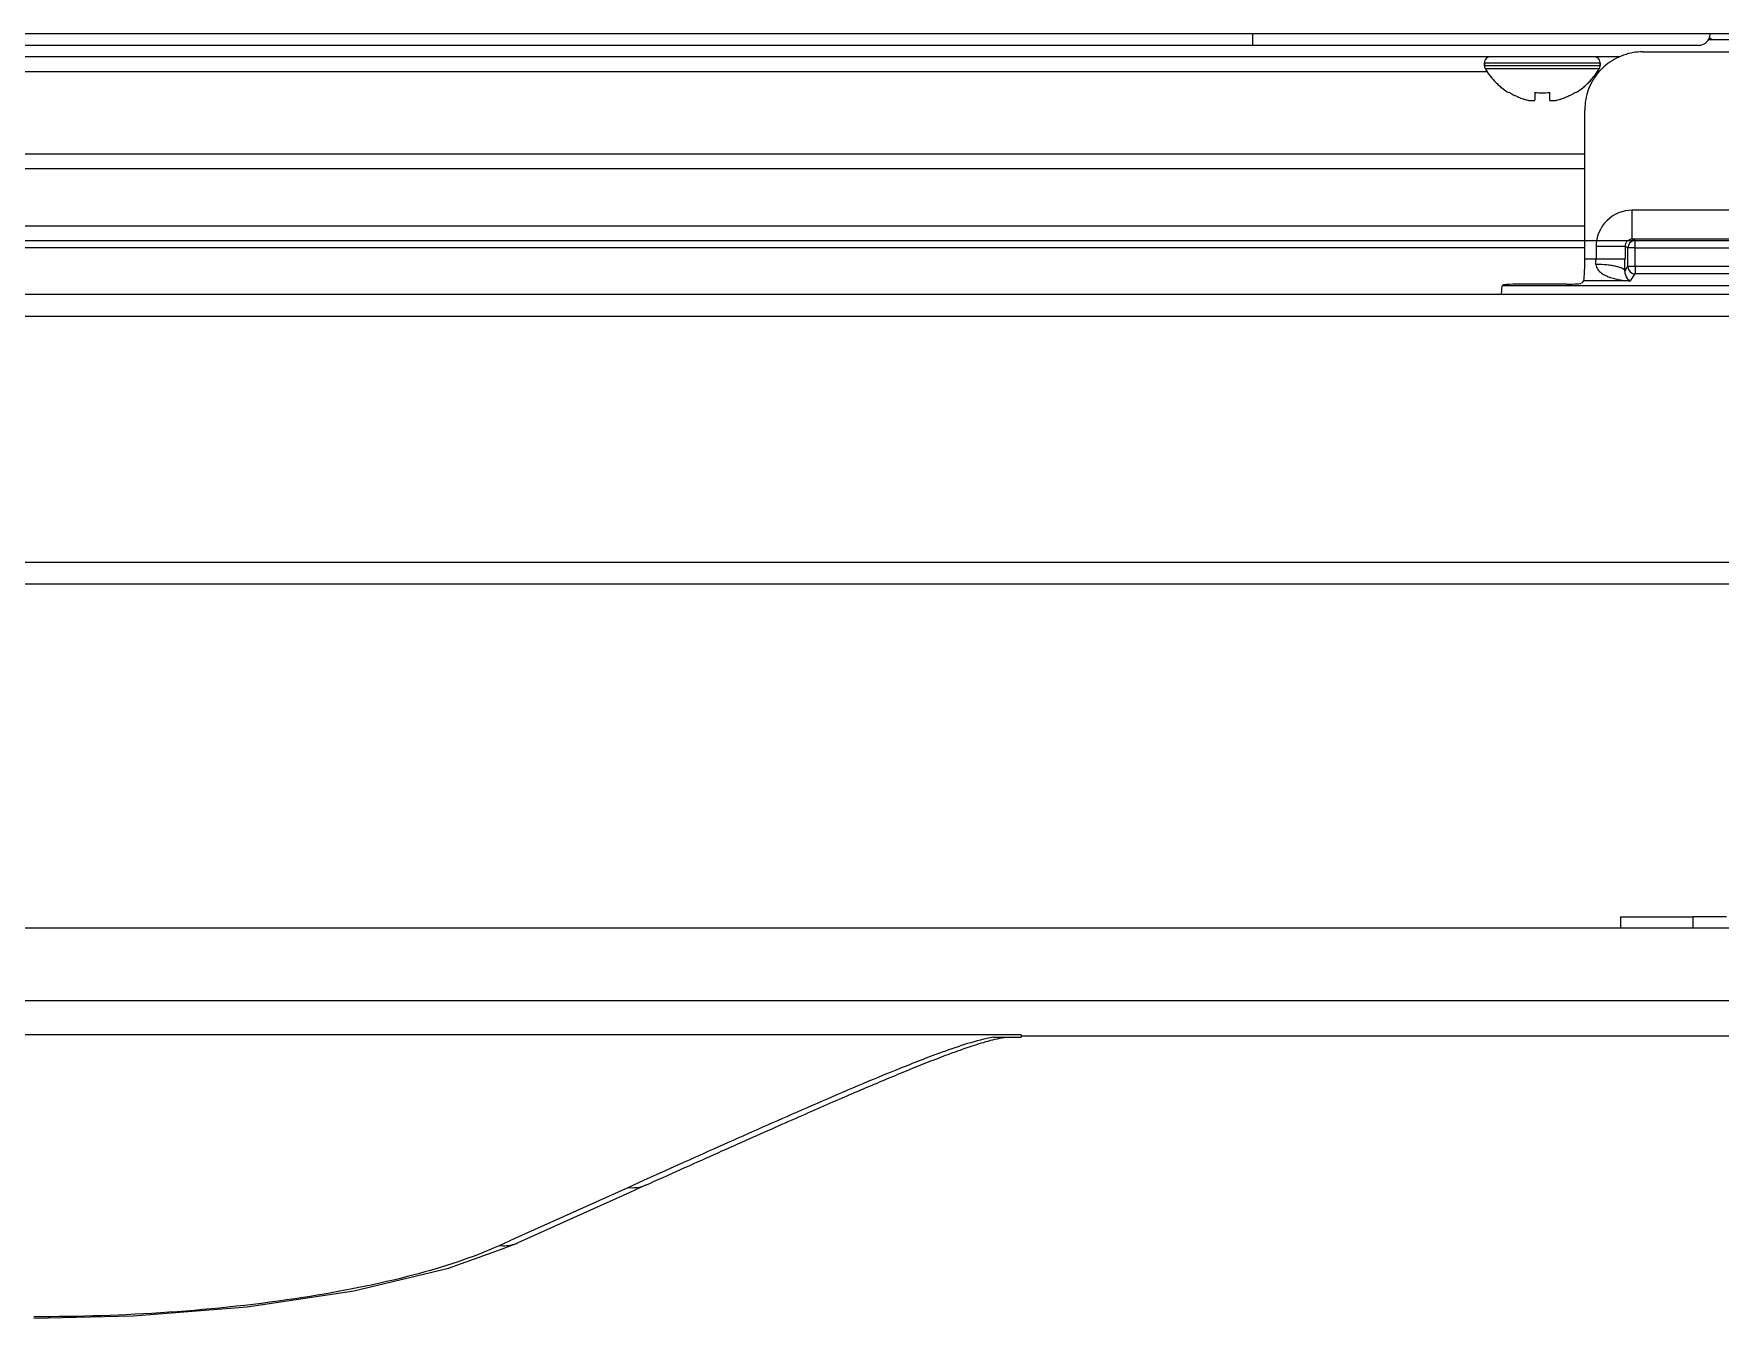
# Model space of a CAD drawing. Header units: millimetres. Extents: x -1584 to 3730, y -1918 to 2655.
# Drawn here: x 731.3 to 847.9, y -1879.3 to -1790.6 of the extents above; entities that cross this region are included whole.
import ezdxf

# ---------------------------------------------------------------- set-up
doc = ezdxf.new("R2010")
doc.units = ezdxf.units.MM
doc.header["$LTSCALE"] = 65.395
doc.layers.get('0').update_dxf_attribs({"linetype": 'CONTINUOUS'})
doc.layers.add('ASSI', color=7, linetype='CONTINUOUS')
doc.layers.add('GEOM', color=7, linetype='CONTINUOUS')

msp = doc.modelspace()

# ---------------------------------------------------------------- linework, layer by layer
at = {"linetype": 'Continuous'}
for p, q in [((847.05, -1790.96), (847.44, -1790.96)), ((847.44, -1790.96), (855.73, -1790.96)), ((833.26, -1794.64), (833.26, -1794.6)), ((835.06, -1795.15), (835.06, -1794.6)), ((836.06, -1794.6), (836.06, -1795.15)), ((837.86, -1794.6), (837.86, -1794.64)), ((117.87, -1808.56), (876.06, -1808.56)), ((117.87, -1808.56), (876.06, -1808.56)), ((117.96, -1810.06), (875.96, -1810.06)), ((117.96, -1827.06), (875.96, -1827.06)), ((117.96, -1828.56), (875.96, -1828.56)), ((875.46, -1852.36), (118.46, -1852.36)), ((875.46, -1857.36), (118.46, -1857.36))]:
    msp.add_line(p, q, dxfattribs=at)
for centre, radius, start, end in [((835.76, -1790.54), 4.8, 210.3012, 223.1766), ((835.36, -1790.54), 4.8, 316.8234, 329.6988), ((835.76, -1790.54), 4.8, 223.1766, 227.1654), ((835.76, -1790.54), 4.8, 227.1654, 238.3799), ((835.36, -1790.54), 4.8, 301.6201, 312.8346), ((835.36, -1790.54), 4.8, 312.8346, 316.8234), ((835.76, -1790.54), 4.8, 238.3799, 238.6273), ((835.75, -1790.55), 4.75, 238.4659, 241.0313), ((835.74, -1790.55), 4.75, 241.0316, 241.9926), ((835.74, -1790.56), 4.75, 241.9926, 243.3187), ((835.74, -1790.56), 4.74, 243.3188, 244.4598), ((835.74, -1790.56), 4.74, 244.4598, 245.4278), ((835.74, -1790.57), 4.73, 245.4278, 246.6825), ((835.73, -1790.57), 4.73, 246.6826, 247.4526), ((835.73, -1790.58), 4.72, 247.4524, 248.9975), ((835.73, -1790.59), 4.72, 248.9977, 249.4819), ((835.73, -1790.6), 4.7, 249.4813, 251.5344), ((835.72, -1790.62), 4.68, 251.535, 252.6227), ((835.71, -1790.63), 4.67, 252.6228, 253.6051), ((835.71, -1790.66), 4.64, 253.6036, 255.6824), ((834.81, -1793.16), 2.01, 262.7259, 264.7415), ((834.81, -1793.19), 1.98, 264.7442, 265.3991), ((834.81, -1793.2), 1.97, 265.3984, 266.7833), ((834.81, -1793.21), 1.96, 266.7841, 267.6235), ((834.81, -1793.21), 1.96, 267.6234, 268.8455), ((834.81, -1793.22), 1.95, 268.8459, 269.8005), ((834.81, -1793.22), 1.95, 269.8006, 270.9258), ((834.81, -1793.22), 1.95, 270.9261, 271.9964), ((834.81, -1793.21), 1.96, 271.9964, 273.0228), ((834.81, -1793.2), 1.97, 273.0233, 274.286), ((834.81, -1793.19), 1.98, 274.2856, 275.1372), ((834.8, -1793.17), 2.01, 275.1401, 277.2744), ((835.56, -1790.84), 3.8, 262.4351, 277.5649), ((836.31, -1793.17), 2.01, 262.7256, 264.8598), ((836.31, -1793.19), 1.98, 264.8627, 265.7144), ((836.31, -1793.2), 1.97, 265.714, 266.9766), ((836.31, -1793.21), 1.96, 266.9771, 268.0037), ((836.31, -1793.22), 1.95, 268.0037, 269.0738), ((836.31, -1793.22), 1.95, 269.0741, 270.1995), ((836.31, -1793.22), 1.95, 270.1995, 271.1541), ((836.31, -1793.22), 1.95, 271.1545, 272.3767), ((836.31, -1793.21), 1.96, 272.3765, 273.2159), ((836.31, -1793.2), 1.97, 273.2167, 274.6016), ((836.31, -1793.19), 1.98, 274.6009, 275.2558), ((836.3, -1793.16), 2.01, 275.2585, 277.2741), ((835.41, -1790.66), 4.64, 284.3176, 286.3964), ((835.4, -1790.63), 4.67, 286.3949, 287.3772), ((835.4, -1790.62), 4.68, 287.3773, 288.465), ((835.39, -1790.6), 4.7, 288.4656, 290.5187), ((835.39, -1790.59), 4.72, 290.5181, 291.0023), ((835.39, -1790.58), 4.72, 291.0025, 292.5476), ((835.38, -1790.57), 4.73, 292.5474, 293.3174), ((835.38, -1790.57), 4.73, 293.3175, 294.5722), ((835.38, -1790.56), 4.74, 294.5722, 295.5402), ((835.38, -1790.56), 4.74, 295.5402, 296.6812), ((835.38, -1790.56), 4.75, 296.6813, 298.0074), ((835.37, -1790.55), 4.75, 298.0074, 298.9684), ((835.37, -1790.55), 4.75, 298.9687, 301.5341), ((835.36, -1790.54), 4.8, 301.3727, 301.6201)]:
    msp.add_arc(centre, radius, start, end, dxfattribs=at)
msp.add_open_spline([(847.11, -1790.83), (847.16, -1790.87), (847.26, -1790.93), (847.38, -1790.96), (847.44, -1790.96)], degree=3, knots=[0, 0, 0, 0, 0.514966, 1, 1, 1, 1], dxfattribs=at)
at = {"layer": 'ASSI', "linetype": 'Continuous'}
for p, q in [((831.56, -1792.56), (831.56, -1792.76)), ((831.56, -1792.76), (831.56, -1792.56)), ((831.56, -1792.56), (839.56, -1792.56)), ((831.56, -1792.76), (839.56, -1792.76)), ((831.61, -1792.96), (839.5, -1792.96)), ((839.56, -1792.56), (839.56, -1792.76)), ((839.56, -1792.76), (839.56, -1792.56))]:
    msp.add_line(p, q, dxfattribs=at)
for centre, radius, start, end in [((831.96, -1792.56), 0.4, 152.9219, 180), ((831.96, -1792.76), 0.4, 180, 193.4759), ((831.96, -1792.76), 0.4, 180, 193.4584), ((831.96, -1792.76), 0.4, 193.4759, 196.8253), ((831.96, -1792.76), 0.4, 193.4584, 196.8427), ((831.96, -1792.76), 0.4, 196.8253, 210.3012), ((831.96, -1792.76), 0.4, 196.8427, 210.3012), ((831.96, -1792.56), 0.4, 145.0718, 152.9219), ((835.76, -1790.54), 4.8, 210.3012, 223.1927), ((831.96, -1792.56), 0.4, 124.9282, 145.0718), ((831.96, -1792.56), 0.4, 117.0781, 124.9282), ((831.96, -1792.56), 0.4, 90, 117.0781), ((835.36, -1790.54), 4.8, 316.8073, 329.6988), ((839.16, -1792.56), 0.4, 62.9219, 90), ((839.16, -1792.56), 0.4, 55.0718, 62.9219), ((839.16, -1792.56), 0.4, 34.9282, 55.0718), ((839.16, -1792.56), 0.4, 27.0781, 34.9282), ((839.16, -1792.76), 0.4, 329.6988, 343.1747), ((839.16, -1792.76), 0.4, 329.6988, 343.1573), ((839.16, -1792.56), 0.4, 0, 27.0781), ((839.16, -1792.76), 0.4, 343.1747, 346.5241), ((839.16, -1792.76), 0.4, 343.1573, 346.5416), ((839.16, -1792.76), 0.4, 346.5241, 360), ((839.16, -1792.76), 0.4, 346.5416, 360), ((835.76, -1790.54), 4.8, 223.1927, 227.1511), ((835.76, -1790.54), 4.8, 227.1511, 238.4029), ((835.36, -1790.54), 4.8, 301.5971, 312.8489), ((835.36, -1790.54), 4.8, 312.8489, 316.8073), ((835.76, -1790.54), 4.8, 238.4029, 238.6273), ((835.36, -1790.54), 4.8, 301.3727, 301.5971)]:
    msp.add_arc(centre, radius, start, end, dxfattribs=at)
at = {"layer": 'GEOM', "linetype": 'Continuous'}
for p, q in [((924.06, -1790.56), (105.26, -1790.56)), ((815.56, -1791.36), (815.56, -1790.56)), ((815.56, -1791.36), (815.56, -1790.56)), ((815.56, -1791.36), (815.56, -1790.56)), ((815.56, -1791.36), (175.56, -1791.36)), ((815.56, -1791.36), (175.56, -1791.36)), ((815.56, -1791.36), (175.56, -1791.36)), ((817.98, -1791.36), (815.56, -1791.36)), ((817.98, -1791.36), (815.56, -1791.36)), ((817.98, -1791.36), (815.56, -1791.36)), ((846.26, -1791.36), (817.98, -1791.36)), ((846.26, -1791.36), (817.98, -1791.36)), ((846.26, -1791.36), (817.98, -1791.36)), ((842.5, -1791.81), (863.06, -1791.81)), ((846.36, -1791.36), (846.26, -1791.36)), ((846.36, -1791.36), (846.26, -1791.36)), ((846.36, -1791.36), (846.26, -1791.36)), ((840.9, -1792.16), (134.36, -1792.16)), ((669.5, -1793.16), (831.61, -1793.16)), ((831.61, -1793.16), (831.76, -1793.16)), ((839.35, -1793.16), (839.51, -1793.16)), ((838.5, -1806.14), (838.5, -1795.81)), ((172.46, -1798.86), (838.5, -1798.86)), ((172.46, -1798.86), (838.5, -1798.86)), ((172.46, -1799.86), (838.5, -1799.86)), ((866.64, -1802.75), (841.78, -1802.75)), ((841.78, -1804.75), (841.78, -1802.75)), ((838.5, -1803.86), (172.46, -1803.86)), ((838.5, -1804.86), (172.46, -1804.86)), ((838.5, -1804.86), (172.46, -1804.86)), ((867.46, -1804.86), (838.5, -1804.86)), ((867.46, -1804.86), (838.5, -1804.86)), ((841.98, -1804.85), (841.78, -1804.75)), ((866.64, -1804.75), (841.78, -1804.75)), ((841.98, -1805.35), (841.98, -1804.86)), ((838.5, -1805.36), (172.46, -1805.36)), ((841.28, -1805.25), (839.28, -1805.25)), ((839.28, -1805.25), (839.28, -1806.14)), ((841.48, -1805.35), (841.28, -1805.25)), ((841.28, -1805.25), (841.28, -1806.14)), ((841.98, -1805.35), (841.48, -1805.35)), ((841.48, -1806.65), (841.48, -1805.35)), ((841.98, -1805.35), (866.44, -1805.35)), ((841.98, -1806.65), (841.98, -1805.35)), ((839.28, -1806.14), (838.5, -1806.14)), ((841.28, -1806.14), (839.28, -1806.14)), ((841.27, -1806.96), (841.48, -1806.65)), ((841.98, -1806.65), (841.48, -1806.65)), ((841.66, -1807.63), (841.98, -1807.15)), ((841.98, -1806.65), (841.98, -1807.15)), ((866.44, -1806.65), (841.98, -1806.65)), ((866.44, -1807.15), (841.98, -1807.15)), ((832.84, -1807.92), (832.78, -1807.98)), ((875.63, -1807.98), (832.78, -1807.98)), ((837.26, -1807.85), (834.34, -1807.85)), ((838.42, -1807.63), (838.26, -1807.8)), ((841.66, -1807.63), (838.42, -1807.63)), ((840.96, -1851.56), (840.96, -1852.36)), ((840.96, -1851.56), (842.42, -1851.56)), ((842.42, -1851.56), (844.05, -1851.56)), ((844.05, -1851.56), (845.96, -1851.56)), ((848.28, -1851.56), (845.96, -1851.56)), ((845.96, -1851.56), (845.96, -1852.36)), ((798.8, -1859.72), (192.31, -1859.72)), ((797.65, -1859.88), (798.5, -1859.88)), ((798.5, -1859.88), (798.8, -1859.88)), ((799.56, -1859.72), (798.8, -1859.72)), ((798.8, -1859.88), (799.56, -1859.88)), ((799.56, -1859.72), (799.56, -1859.84)), ((880.03, -1859.82), (799.56, -1859.82)), ((799.56, -1859.84), (799.56, -1859.88)), ((773.47, -1869.79), (772.38, -1870.28)), ((774.59, -1869.28), (773.47, -1869.79)), ((772.38, -1870.28), (764.58, -1873.8)), ((772.53, -1870.61), (764.73, -1874.12)), ((773.61, -1870.11), (772.53, -1870.61)), ((773.61, -1870.11), (773.61, -1870.11)), ((764.58, -1873.8), (763.5, -1874.29)), ((763.59, -1874.54), (764.74, -1874.12)), ((764.74, -1874.12), (764.73, -1874.12))]:
    msp.add_line(p, q, dxfattribs=at)
for points in [[(773.61, -1870.11), (773.91, -1869.98), (774.21, -1869.84), (774.52, -1869.7), (774.83, -1869.57), (775.13, -1869.43), (775.43, -1869.3), (775.73, -1869.16), (776.03, -1869.03), (776.32, -1868.89), (776.62, -1868.76), (776.91, -1868.63), (777.2, -1868.5), (777.49, -1868.37), (777.77, -1868.24), (778.05, -1868.12), (778.34, -1867.99), (778.62, -1867.87), (778.89, -1867.74), (779.17, -1867.62), (779.44, -1867.5), (779.71, -1867.38), (779.98, -1867.26), (780.25, -1867.14), (780.51, -1867.02), (780.77, -1866.9), (781.03, -1866.79), (781.29, -1866.67), (781.55, -1866.56), (781.8, -1866.45), (782.05, -1866.34), (782.3, -1866.23), (782.55, -1866.12), (782.79, -1866.01), (783.03, -1865.9), (783.27, -1865.8), (783.51, -1865.69), (783.74, -1865.59), (783.97, -1865.49), (784.2, -1865.39), (784.43, -1865.29), (784.65, -1865.19), (784.87, -1865.09), (785.09, -1865), (785.3, -1864.9), (785.52, -1864.81), (785.73, -1864.72), (785.93, -1864.63), (786.14, -1864.54), (786.34, -1864.45), (786.54, -1864.36), (786.74, -1864.28), (786.94, -1864.19), (787.14, -1864.1), (787.33, -1864.02), (787.53, -1863.94), (787.72, -1863.85), (787.91, -1863.77), (788.1, -1863.69), (788.29, -1863.61), (788.48, -1863.53), (788.67, -1863.45), (788.85, -1863.37), (789.04, -1863.29), (789.23, -1863.21), (789.41, -1863.13), (789.6, -1863.05), (789.78, -1862.97), (789.96, -1862.9), (790.14, -1862.82), (790.33, -1862.74), (790.51, -1862.67), (790.69, -1862.59), (790.87, -1862.52), (791.05, -1862.44), (791.23, -1862.37), (791.4, -1862.3), (791.58, -1862.22), (791.76, -1862.15), (791.93, -1862.08), (792.11, -1862.01), (792.28, -1861.94), (792.46, -1861.87), (792.63, -1861.8), (792.81, -1861.73), (792.98, -1861.66), (793.15, -1861.59), (793.32, -1861.52), (793.49, -1861.46), (793.67, -1861.39), (793.84, -1861.33), (794.01, -1861.26), (794.18, -1861.2), (794.34, -1861.13), (794.51, -1861.07), (794.68, -1861.01), (794.85, -1860.95), (795.02, -1860.89), (795.18, -1860.83), (795.35, -1860.77), (795.51, -1860.71), (795.68, -1860.65)], [(795.68, -1860.65), (795.84, -1860.6), (796, -1860.54), (796.17, -1860.49), (796.33, -1860.43), (796.49, -1860.38), (796.65, -1860.33), (796.81, -1860.28), (796.97, -1860.24), (797.13, -1860.19), (797.29, -1860.15), (797.45, -1860.1), (797.6, -1860.06)], [(797.6, -1860.06), (797.76, -1860.03), (797.92, -1859.99), (798.07, -1859.96), (798.23, -1859.92), (798.38, -1859.9), (798.5, -1859.88)], [(731.34, -1879.3), (738.22, -1879.13), (746.09, -1878.5), (753.45, -1877.41), (760, -1875.85), (763.59, -1874.54)]]:
    msp.add_lwpolyline(points, dxfattribs=at)
for centre, radius, start, end in [((846.36, -1790.56), 0.8, 281.2343, 348.7389), ((846.36, -1790.56), 0.8, 281.2345, 348.7391), ((846.36, -1790.56), 0.8, 281.2343, 348.7389), ((846.36, -1790.56), 0.8, 281.2345, 348.7391), ((846.36, -1790.56), 0.8, 281.2343, 348.7389), ((846.36, -1790.56), 0.8, 281.2345, 348.7391), ((846.36, -1790.56), 0.8, 348.7389, 360), ((846.36, -1790.56), 0.8, 348.7391, 360), ((846.36, -1790.56), 0.8, 348.7389, 360), ((846.36, -1790.56), 0.8, 348.7391, 360), ((846.36, -1790.56), 0.8, 348.7389, 360), ((846.36, -1790.56), 0.8, 348.7391, 360), ((842.5, -1795.82), 4.01, 90.0006, 99.3401), ((846.36, -1790.56), 0.8, 260.9974, 279.0026), ((846.36, -1790.56), 0.8, 270, 281.2343), ((846.36, -1790.56), 0.8, 270, 281.2345), ((846.36, -1790.56), 0.8, 270, 281.2343), ((846.36, -1790.56), 0.8, 270, 281.2345), ((846.36, -1790.56), 0.8, 270, 281.2343), ((846.36, -1790.56), 0.8, 270, 281.2345), ((846.36, -1790.56), 0.8, 279.0026, 280.2886), ((841.78, -1805.25), 2.5, 89.9806, 179.9915), ((841.98, -1805.35), 0.5, 92.6816, 179.969), ((821.2, -1806.14), 18.07, 358.8777, 0.0023), ((742.87, -1806.14), 98.4, 359.519, 0.001), ((841.98, -1806.65), 0.501, 180.1504, 269.8963), ((763.87, -1872.22), 2.09, 288.3746, 294.3193)]:
    msp.add_arc(centre, radius, start, end, dxfattribs=at)
for centre, major_axis, start_param, end_param in [((838.42, -1806.14), (0, 1.5), -3.089233, -1.570796), ((832.79, -1809.48), (0, 1.5), 0.05236, 0.901822), ((834.34, -1807.93), (1.5, 0), 1.570796, 3.089233), ((837.26, -1807.8), (1, 0), -1.570796, -0.05236)]:
    msp.add_ellipse(centre, major_axis=major_axis, ratio=0.052408, start_param=start_param, end_param=end_param, dxfattribs=at)
for points, knots in [([(841.85, -1791.86), (841.39, -1791.94), (840.49, -1792.26), (839.39, -1793.17), (838.66, -1794.4), (838.5, -1795.34), (838.5, -1795.81)], [0, 0, 0, 0, 0.250004, 0.500006, 0.750004, 1, 1, 1, 1]), ([(841.78, -1804.75), (841.71, -1804.75), (841.58, -1804.78), (841.41, -1804.89), (841.3, -1805.06), (841.28, -1805.19), (841.28, -1805.25)], [0, 0, 0, 0, 0.248906, 0.498879, 0.749516, 1, 1, 1, 1]), ([(841.27, -1806.96), (841.27, -1806.93), (841.22, -1806.86), (841.09, -1806.77), (840.9, -1806.7), (840.65, -1806.63), (840.35, -1806.57), (839.89, -1806.51), (839.52, -1806.49), (839.27, -1806.49)], [0, 0, 0, 0, 0.048724, 0.119336, 0.216256, 0.338594, 0.483125, 0.64523, 1, 1, 1, 1]), ([(839.27, -1806.49), (839.27, -1806.55), (839.3, -1806.68), (839.39, -1806.84), (839.51, -1806.98), (839.69, -1807.13), (839.95, -1807.28), (840.28, -1807.41), (840.62, -1807.5), (841.08, -1807.6), (841.43, -1807.63), (841.66, -1807.63)], [0, 0, 0, 0, 0.066348, 0.13084, 0.19428, 0.257134, 0.381843, 0.506027, 0.629894, 0.75352, 1, 1, 1, 1]), ([(841.27, -1806.96), (841.26, -1807.14), (841.35, -1807.42), (841.57, -1807.6), (841.66, -1807.63)], [0, 0, 0, 0, 0.643929, 1, 1, 1, 1]), ([(797.65, -1859.88), (796.44, -1860.11), (794.24, -1860.84), (790.19, -1862.42), (785.5, -1864.43), (780.01, -1866.85), (776.39, -1868.47), (774.59, -1869.28)], [0, 0, 0, 0, 0.14822, 0.277586, 0.523007, 0.762619, 1, 1, 1, 1]), ([(763.5, -1874.29), (761.61, -1875.14), (757.13, -1876.57), (746.43, -1878.66), (737.56, -1879.2), (731.34, -1879.2)], [0, 0, 0, 0, 0.189992, 0.429016, 1, 1, 1, 1])]:
    msp.add_open_spline(points, degree=3, knots=knots, dxfattribs=at)
for points in [[(773.61, -1870.11), (773.24, -1870.29), (772.79, -1870.34), (772.38, -1870.28)], [(764.53, -1874.2), (764.2, -1874.31), (763.84, -1874.34), (763.5, -1874.29)]]:
    msp.add_open_spline(points, degree=3, dxfattribs=at)

doc.saveas('drawing.dxf')
